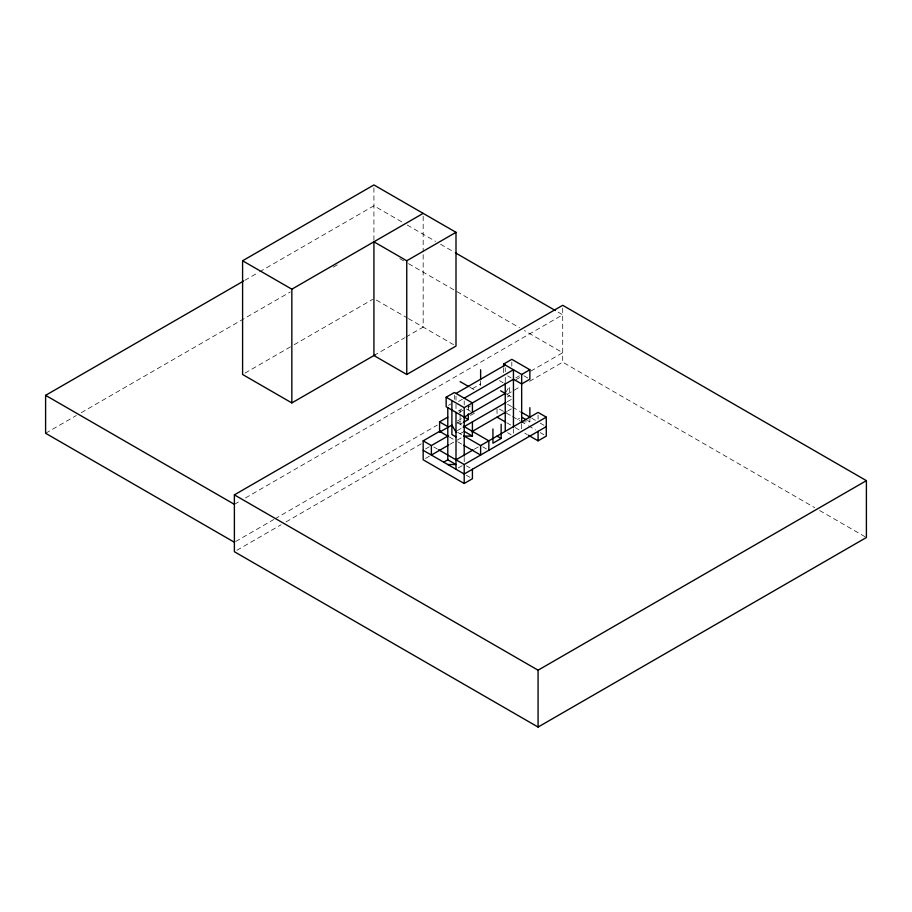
<?xml version="1.0" encoding="UTF-8"?>
<svg xmlns="http://www.w3.org/2000/svg" width="912" height="912" viewBox="0 0 912 912"><rect width="100%" height="100%" fill="white"/><g stroke="black" fill="none" stroke-linecap="round" stroke-linejoin="round"><path stroke-width="0.68" stroke-dasharray="4.56 3.42" d="M505.932 392.263L509.352 386.335L509.352 395.819L507.3 397.005M244.804 280.337L258.335 272.528M259.567 271.81L373.92 205.793L402.295 222.175M45.6 433.257L76.346 415.507M81.259 412.669L290.301 291.977M333.336 267.125L338.261 264.286M245.043 373.076L292.912 345.443M294.143 344.736L372.689 299.375M373.92 355.532L404.757 337.736M405.931 337.052L423.168 327.1L423.168 253.171M234.384 504.336L240.529 500.791M245.453 497.952L562.704 314.788L556.537 311.22M472.416 388.706L480.624 383.963M448.499 405.361L450.836 404.005M458.462 401.508L463.387 398.658M458.348 411.05L461.86 409.021M515.804 377.876L519.316 375.847M235.615 541.534L273.737 519.532M274.968 518.825L437.281 425.106M459.409 412.327L463.102 410.195M468.016 407.356L470.478 405.943M515.975 379.677L519.669 377.545M530.738 371.15L562.704 352.693L524.457 330.611M457.471 421.036L462.373 418.198M236.846 550.301L281.113 524.753M286.026 521.903L421.298 443.813M456.958 423.225L463.102 419.68M470.478 415.416L475.403 412.577M507.368 394.121L519.669 387.019M529.507 381.341L562.704 362.167L814.758 507.699M462.452 422.894L460.104 424.251L460.104 414.299M425.516 448.955L429.29 446.777M457.106 430.726L462.008 427.888M507.334 401.725L512.236 398.897M460.104 433.724L463.182 431.946M425.516 458.44L430.202 455.726M449.753 444.44L455.875 440.906M457.106 440.2L463.228 436.666M507.334 411.198L512.236 408.371M517.56 419.509L519.612 418.323M474.377 449.183L479.279 446.356M458.348 467.913L462.122 465.736M521.664 421.88L529.872 421.88L529.872 419.041M407.231 225.025L435.617 241.406M440.553 244.256L454.119 252.088M399.832 258.666L407.231 262.93M408.473 263.648L519.521 327.761M819.683 510.538L866.4 537.51M523.853 375.755L529.872 379.232M376.382 300.094L407.162 317.866M408.394 318.573L453.572 344.656M507.596 375.847L511.108 377.876M499.502 380.657L503.196 382.789M507.175 394.565L512.282 397.507M507.596 404.278L512.282 406.991M512.487 407.105L519.737 411.289M531.799 418.255L535.424 420.352M540.257 423.134L543.94 425.266M469.954 387.281L476.52 391.077M527.524 420.523L529.872 421.88M499.457 409.055L511.529 416.032M512.487 416.579L519.977 420.899M520.934 421.458L527.216 425.083M528.424 425.779L535.663 429.962M540.257 432.607L543.871 434.705M506.696 422.712L513.935 426.896M515.143 427.591L519.977 430.384M524.799 433.166L527.216 434.568M466.556 409.021L472.416 412.406M507.596 432.71L511.108 434.739M457.448 422.712L462.281 425.505M457.687 432.334L463.182 435.503M482.801 446.834L486.415 448.921M449.24 436.928L456.479 441.112M457.687 441.807L462.521 444.6M433.793 446.971L437.407 449.057M466.385 465.781L469.999 467.879M466.385 475.266L469.999 477.352M562.704 308.153L562.704 362.167M538.08 415.108L538.08 419.178M521.664 424.251L521.664 429.94M513.456 428.993L513.456 433.257M511.814 362.03L511.814 366.1M505.248 367.718L505.248 371.788M505.248 377.34L505.248 381.604M503.606 368.129L503.606 373.544M497.04 409.021L497.04 414.436M480.624 381.125L480.624 386.335M468.312 405.293L468.312 412.406M464.208 400.892L464.208 404.951M464.208 457.425L464.208 461.689M460.104 410.035L460.104 412.874M456 396.15L456 400.22M456 404.347L456 408.61M454.358 395.204L454.358 399.274M423.168 216.212L423.168 251.758M373.92 187.781L373.92 242.296"/><path stroke-width="1.37" d="M375.299 354.745L291.84 402.922L242.592 374.49L242.592 260.764L373.92 184.942L456 232.321L456 346.058L406.752 374.49L373.92 355.532L373.92 241.805L406.752 260.764L456 232.321M234.384 542.252L45.6 433.257L45.6 395.341L243.572 281.044M242.592 260.764L291.84 289.195L423.168 213.374M234.384 494.863L562.704 305.303L866.4 480.647L866.4 537.51L538.08 727.058L234.384 551.726L234.384 494.863L538.08 670.195L866.4 480.647M463.627 422.222L468.312 419.509L446.15 406.718L446.15 397.233L454.358 392.502L472.416 402.922L472.416 412.406M503.606 366.772L503.606 364.07L511.814 359.328L529.872 369.748L529.872 379.232L521.664 383.963L513.456 379.232L464.208 407.664L446.15 397.233M456 393.448L505.248 365.017M464.208 398.191L513.456 369.748L513.456 427.568M448.031 436.232L439.584 431.353L439.584 421.88L447.792 417.137M503.606 364.07L521.664 374.49L529.872 369.748M472.416 469.27L472.416 478.743L464.208 483.485L423.168 459.796L423.168 440.838L440.314 430.931M463.592 417.491L505.248 393.448M439.584 432.163L451.896 425.06L456 432.163M423.168 440.838L431.376 445.569L448.522 435.674M463.228 427.181L506.103 402.431M448.522 445.147L431.376 455.054L431.376 445.569M471.8 431.707L506.103 411.905M443.688 462.156L447.792 459.796L456 464.527L447.792 464.527M456 459.796L473.146 449.89M463.729 435.822L480.624 445.569L538.08 412.406L546.288 417.137L546.288 436.096L538.08 440.838L528.424 435.263M501.144 424.251L501.144 438.467L492.936 443.209L492.936 428.993M438.615 449.753L464.208 464.527L546.288 417.137M546.288 426.622L464.208 474.012L423.168 450.311M464.208 436.096L472.416 436.096L472.416 421.88M455.362 252.806L555.305 310.513M500.642 390.792L506.092 393.927M520.934 411.985L530.602 417.559M460.104 381.604L468.722 386.574M521.664 417.137L526.349 419.851M497.04 417.137L505.487 422.017M497.04 436.096L501.144 438.467M463.478 426.2L488.832 440.838L488.832 450.311M464.208 431.353L472.416 436.096M439.584 421.88L448.031 426.759M456 436.905L451.896 434.534L451.896 401.36M463.729 445.295L480.624 455.054L480.624 445.569M45.6 395.341L234.384 504.336M538.08 431.353L538.08 440.838M538.08 670.195L538.08 727.058M529.872 407.664L529.872 417.616M521.664 374.49L521.664 422.826M505.248 383.017L505.248 431.353M480.624 369.748L480.624 379.7M468.312 413.82L468.312 419.509M464.208 407.664L464.208 456M464.208 464.527L464.208 483.485M456 412.406L456 469.27M447.792 407.664L447.792 459.796M406.752 260.764L406.752 374.49M291.84 289.195L291.84 402.922"/></g></svg>
